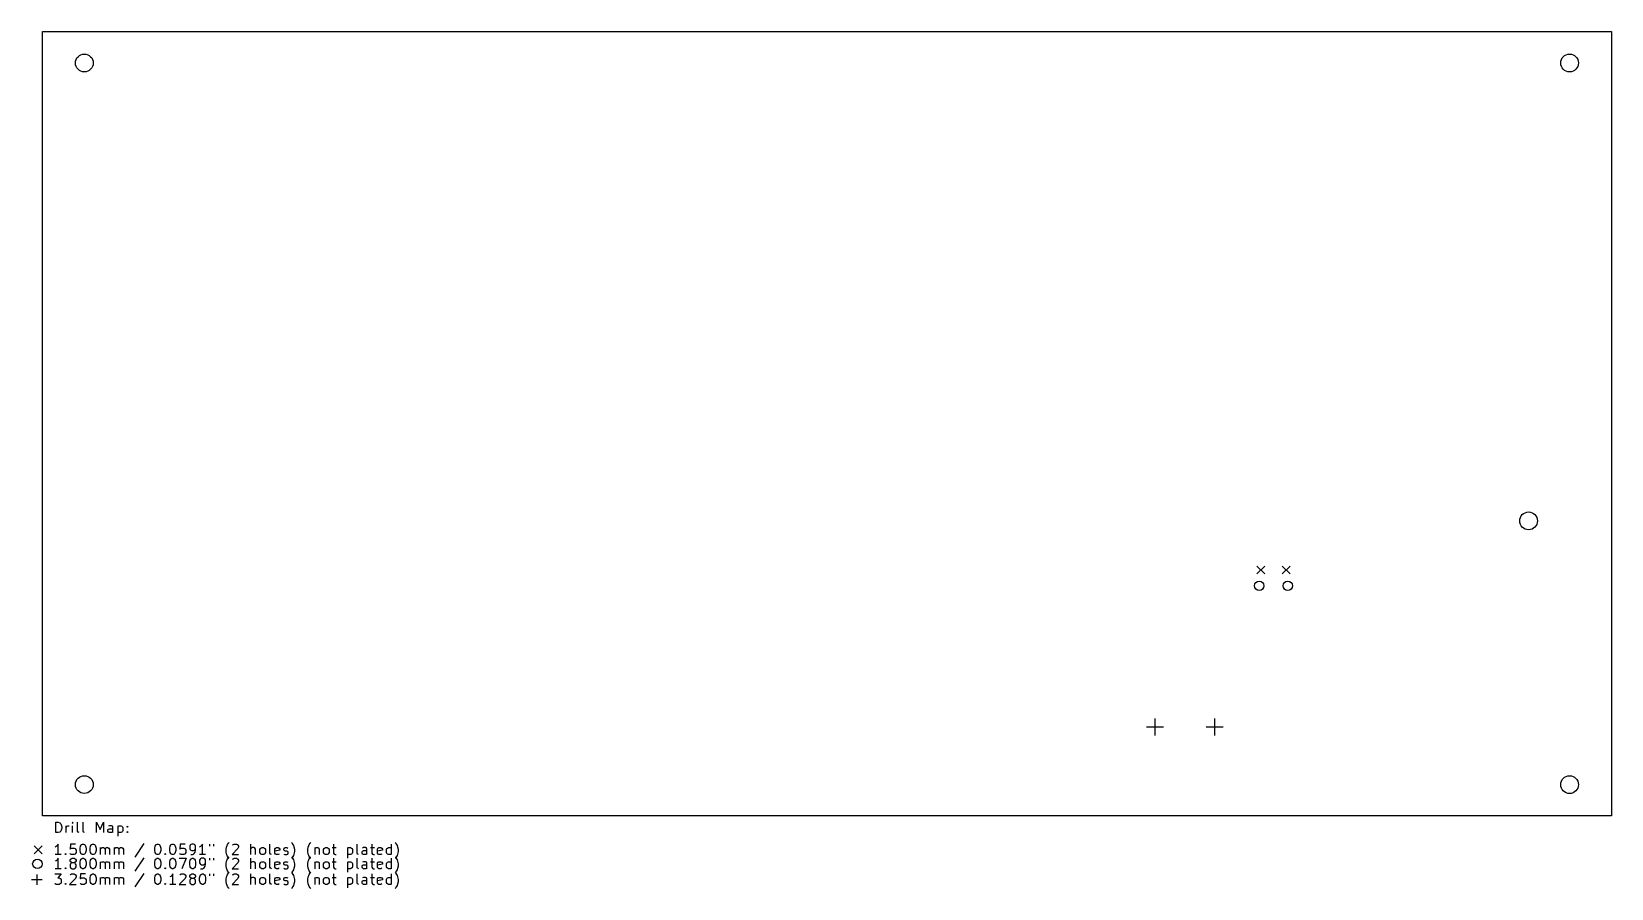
# Model space of a CAD drawing. Extents: x 62 to 364, y -211 to -47.
import ezdxf

# ---------------------------------------------------------------- set-up
doc = ezdxf.new("R2010")
doc.units = 0
doc.layers.add('BLACK', color=7, linetype='CONTINUOUS')

msp = doc.modelspace()

# ---------------------------------------------------------------- linework, layer by layer
at = {"layer": 'BLACK', "linetype": 'CONTINUOUS'}
for p, q in [((63.83, -47.43), (363.83, -47.43)), ((63.83, -197.43), (63.83, -47.43)), ((363.83, -47.43), (363.83, -197.43)), ((296.037, -149.633), (297.537, -151.133)), ((297.537, -149.633), (296.037, -151.133)), ((300.887, -149.633), (302.387, -151.133)), ((302.387, -149.633), (300.887, -151.133)), ((274.905, -180.391), (278.155, -180.391)), ((276.53, -178.766), (276.53, -182.016)), ((286.335, -180.391), (289.585, -180.391)), ((287.96, -178.766), (287.96, -182.016)), ((363.83, -197.43), (63.83, -197.43)), ((66.3578, -200.625), (66.3578, -198.625)), ((66.3578, -198.625), (66.834, -198.625)), ((66.834, -198.625), (67.1197, -198.72)), ((67.1197, -198.72), (67.3101, -198.911)), ((67.3101, -198.911), (67.4054, -199.101)), ((67.4054, -199.101), (67.5006, -199.482)), ((68.3578, -200.625), (68.3578, -199.292)), ((68.5482, -199.387), (68.7387, -199.292)), ((68.7387, -199.292), (68.9292, -199.292)), ((69.5959, -198.625), (69.5006, -198.72)), ((69.5006, -198.72), (69.5959, -198.815)), ((69.6911, -198.72), (69.5959, -198.625)), ((69.5959, -198.625), (69.5959, -198.815)), ((69.5959, -198.815), (69.6911, -198.72)), ((69.5959, -200.625), (69.5959, -199.292)), ((70.5482, -200.339), (70.5482, -198.625)), ((71.5959, -200.339), (71.5959, -198.625)), ((74.1673, -200.625), (74.1673, -198.625)), ((74.1673, -198.625), (74.834, -200.053)), ((74.834, -200.053), (75.5006, -198.625)), ((75.5006, -198.625), (75.5006, -200.625)), ((76.6435, -199.292), (76.453, -199.387)), ((77.0244, -199.292), (76.6435, -199.292)), ((77.2149, -199.387), (77.0244, -199.292)), ((78.2625, -199.292), (78.2625, -201.292)), ((78.2625, -199.387), (78.453, -199.292)), ((78.453, -199.292), (78.834, -199.292)), ((78.834, -199.292), (79.0244, -199.387)), ((66.834, -200.625), (66.3578, -200.625)), ((67.1197, -200.53), (66.834, -200.625)), ((67.3101, -200.339), (67.1197, -200.53)), ((67.4054, -200.149), (67.3101, -200.339)), ((67.5006, -199.768), (67.4054, -200.149)), ((67.5006, -199.482), (67.5006, -199.768)), ((68.3578, -199.672), (68.453, -199.482)), ((68.453, -199.482), (68.5482, -199.387)), ((70.6435, -200.53), (70.5482, -200.339)), ((70.834, -200.625), (70.6435, -200.53)), ((71.6911, -200.53), (71.5959, -200.339)), ((71.8816, -200.625), (71.6911, -200.53)), ((76.3578, -200.149), (76.453, -199.958)), ((76.3578, -200.339), (76.3578, -200.149)), ((76.453, -200.53), (76.3578, -200.339)), ((76.453, -199.958), (76.6435, -199.863)), ((76.6435, -200.625), (76.453, -200.53)), ((76.6435, -199.863), (77.1197, -199.863)), ((77.1197, -200.625), (76.6435, -200.625)), ((77.1197, -199.863), (77.3101, -199.768)), ((77.3101, -200.53), (77.1197, -200.625)), ((77.3101, -199.577), (77.2149, -199.387)), ((77.3101, -200.625), (77.3101, -199.577)), ((78.453, -200.625), (78.2625, -200.53)), ((78.834, -200.625), (78.453, -200.625)), ((79.0244, -200.53), (78.834, -200.625)), ((79.0244, -199.387), (79.1197, -199.482)), ((79.1197, -200.434), (79.0244, -200.53)), ((79.1197, -199.482), (79.2149, -199.672)), ((79.2149, -200.244), (79.1197, -200.434)), ((79.2149, -199.672), (79.2149, -200.244)), ((79.9768, -199.482), (80.0721, -199.387)), ((80.0721, -199.577), (79.9768, -199.482)), ((79.9768, -200.53), (80.0721, -200.434)), ((80.0721, -200.625), (79.9768, -200.53)), ((80.0721, -199.387), (80.1673, -199.482)), ((80.0721, -199.387), (80.0721, -199.577)), ((80.1673, -199.482), (80.0721, -199.577)), ((80.0721, -200.434), (80.1673, -200.53)), ((80.0721, -200.434), (80.0721, -200.625)), ((80.1673, -200.53), (80.0721, -200.625)), ((62.25, -203.16), (63.75, -204.66)), ((63.75, -203.16), (62.25, -204.66)), ((66.453, -203.301), (66.2625, -203.396)), ((67.4054, -204.825), (66.2625, -204.825)), ((66.6435, -203.111), (66.453, -203.301)), ((66.834, -202.825), (66.6435, -203.111)), ((66.834, -204.825), (66.834, -202.825)), ((68.1673, -204.73), (68.2625, -204.634)), ((68.2625, -204.825), (68.1673, -204.73)), ((68.2625, -204.634), (68.3578, -204.73)), ((68.2625, -204.634), (68.2625, -204.825)), ((68.3578, -204.73), (68.2625, -204.825)), ((69.2149, -202.825), (69.1197, -203.777)), ((69.1197, -203.777), (69.2149, -203.682)), ((69.2149, -204.73), (69.1197, -204.634)), ((70.1673, -202.825), (69.2149, -202.825)), ((69.2149, -203.682), (69.4054, -203.587)), ((69.4054, -204.825), (69.2149, -204.73)), ((69.4054, -203.587), (69.8816, -203.587)), ((69.8816, -204.825), (69.4054, -204.825)), ((69.8816, -203.587), (70.0721, -203.682)), ((70.0721, -204.73), (69.8816, -204.825)), ((70.0721, -203.682), (70.1673, -203.777)), ((70.1673, -204.634), (70.0721, -204.73)), ((70.1673, -203.777), (70.2625, -203.968)), ((70.2625, -204.444), (70.1673, -204.634)), ((70.2625, -203.968), (70.2625, -204.444)), ((71.0244, -203.587), (71.1197, -203.206)), ((71.0244, -204.063), (71.0244, -203.587)), ((71.1197, -204.444), (71.0244, -204.063)), ((71.1197, -203.206), (71.2149, -203.015)), ((71.2149, -204.634), (71.1197, -204.444)), ((71.2149, -203.015), (71.3101, -202.92)), ((71.3101, -204.73), (71.2149, -204.634)), ((71.3101, -202.92), (71.5006, -202.825)), ((71.5006, -204.825), (71.3101, -204.73)), ((71.5006, -202.825), (71.6911, -202.825)), ((71.6911, -204.825), (71.5006, -204.825)), ((71.6911, -202.825), (71.8816, -202.92)), ((71.8816, -204.73), (71.6911, -204.825)), ((71.8816, -202.92), (71.9768, -203.015)), ((71.9768, -204.634), (71.8816, -204.73)), ((71.9768, -203.015), (72.0721, -203.206)), ((72.0721, -204.444), (71.9768, -204.634)), ((72.0721, -203.206), (72.1673, -203.587)), ((72.1673, -204.063), (72.0721, -204.444)), ((72.1673, -203.587), (72.1673, -204.063)), ((72.9292, -203.587), (73.0244, -203.206)), ((72.9292, -204.063), (72.9292, -203.587)), ((73.0244, -204.444), (72.9292, -204.063)), ((73.0244, -203.206), (73.1197, -203.015)), ((73.1197, -204.634), (73.0244, -204.444)), ((73.1197, -203.015), (73.2149, -202.92)), ((73.2149, -204.73), (73.1197, -204.634)), ((73.2149, -202.92), (73.4054, -202.825)), ((73.4054, -204.825), (73.2149, -204.73)), ((73.4054, -202.825), (73.5959, -202.825)), ((73.5959, -204.825), (73.4054, -204.825)), ((73.5959, -202.825), (73.7863, -202.92)), ((73.7863, -204.73), (73.5959, -204.825)), ((73.7863, -202.92), (73.8816, -203.015)), ((73.8816, -204.634), (73.7863, -204.73)), ((73.8816, -203.015), (73.9768, -203.206)), ((73.9768, -204.444), (73.8816, -204.634)), ((73.9768, -203.206), (74.0721, -203.587)), ((74.0721, -204.063), (73.9768, -204.444)), ((74.0721, -203.587), (74.0721, -204.063)), ((74.9292, -204.825), (74.9292, -203.492)), ((74.9292, -203.682), (75.0244, -203.587)), ((75.0244, -203.587), (75.2149, -203.492)), ((75.2149, -203.492), (75.5006, -203.492)), ((75.5006, -203.492), (75.6911, -203.587)), ((75.6911, -203.587), (75.7863, -203.777)), ((75.7863, -203.777), (75.8816, -203.587)), ((75.7863, -203.777), (75.7863, -204.825)), ((75.8816, -203.587), (76.0721, -203.492)), ((76.0721, -203.492), (76.3578, -203.492)), ((76.3578, -203.492), (76.5482, -203.587)), ((76.5482, -203.587), (76.6435, -203.777)), ((76.6435, -203.777), (76.6435, -204.825)), ((77.5959, -204.825), (77.5959, -203.492)), ((77.5959, -203.682), (77.6911, -203.587)), ((77.6911, -203.587), (77.8816, -203.492)), ((77.8816, -203.492), (78.1673, -203.492)), ((78.1673, -203.492), (78.3578, -203.587)), ((78.3578, -203.587), (78.453, -203.777)), ((78.453, -203.777), (78.5482, -203.587)), ((78.453, -203.777), (78.453, -204.825)), ((78.5482, -203.587), (78.7387, -203.492)), ((78.7387, -203.492), (79.0244, -203.492)), ((79.0244, -203.492), (79.2149, -203.587)), ((79.2149, -203.587), (79.3101, -203.777)), ((79.3101, -203.777), (79.3101, -204.825)), ((83.2149, -202.73), (81.5006, -205.301)), ((85.3102, -203.587), (85.4054, -203.206)), ((85.3102, -204.063), (85.3102, -203.587)), ((85.4054, -204.444), (85.3102, -204.063)), ((85.4054, -203.206), (85.5006, -203.015)), ((85.5006, -204.634), (85.4054, -204.444)), ((85.5006, -203.015), (85.5959, -202.92)), ((85.5959, -204.73), (85.5006, -204.634)), ((85.5959, -202.92), (85.7863, -202.825)), ((85.7863, -204.825), (85.5959, -204.73)), ((85.7863, -202.825), (85.9768, -202.825)), ((85.9768, -204.825), (85.7863, -204.825)), ((85.9768, -202.825), (86.1673, -202.92)), ((86.1673, -204.73), (85.9768, -204.825)), ((86.1673, -202.92), (86.2625, -203.015)), ((86.2625, -204.634), (86.1673, -204.73)), ((86.2625, -203.015), (86.3578, -203.206)), ((86.3578, -204.444), (86.2625, -204.634)), ((86.3578, -203.206), (86.453, -203.587)), ((86.453, -204.063), (86.3578, -204.444)), ((86.453, -203.587), (86.453, -204.063)), ((87.2149, -204.73), (87.3102, -204.634)), ((87.3102, -204.825), (87.2149, -204.73)), ((87.3102, -204.634), (87.4054, -204.73)), ((87.3102, -204.634), (87.3102, -204.825)), ((87.4054, -204.73), (87.3102, -204.825)), ((88.1673, -203.587), (88.2625, -203.206)), ((88.1673, -204.063), (88.1673, -203.587)), ((88.2625, -204.444), (88.1673, -204.063)), ((88.2625, -203.206), (88.3578, -203.015)), ((88.3578, -204.634), (88.2625, -204.444)), ((88.3578, -203.015), (88.453, -202.92)), ((88.453, -204.73), (88.3578, -204.634)), ((88.453, -202.92), (88.6435, -202.825)), ((88.6435, -204.825), (88.453, -204.73)), ((88.6435, -202.825), (88.834, -202.825)), ((88.834, -204.825), (88.6435, -204.825)), ((88.834, -202.825), (89.0244, -202.92)), ((89.0244, -204.73), (88.834, -204.825)), ((89.0244, -202.92), (89.1197, -203.015)), ((89.1197, -204.634), (89.0244, -204.73)), ((89.1197, -203.015), (89.2149, -203.206)), ((89.2149, -204.444), (89.1197, -204.634)), ((89.2149, -203.206), (89.3102, -203.587)), ((89.3102, -204.063), (89.2149, -204.444)), ((89.3102, -203.587), (89.3102, -204.063)), ((90.1673, -202.825), (90.0721, -203.777)), ((90.0721, -203.777), (90.1673, -203.682)), ((90.1673, -204.73), (90.0721, -204.634)), ((91.1197, -202.825), (90.1673, -202.825)), ((90.1673, -203.682), (90.3578, -203.587)), ((90.3578, -204.825), (90.1673, -204.73)), ((90.3578, -203.587), (90.834, -203.587)), ((90.834, -204.825), (90.3578, -204.825)), ((90.834, -203.587), (91.0244, -203.682)), ((91.0244, -204.73), (90.834, -204.825)), ((91.0244, -203.682), (91.1197, -203.777)), ((91.1197, -204.634), (91.0244, -204.73)), ((91.1197, -203.777), (91.2149, -203.968)), ((91.2149, -204.444), (91.1197, -204.634)), ((91.2149, -203.968), (91.2149, -204.444)), ((92.0721, -203.015), (91.9768, -203.206)), ((91.9768, -203.206), (91.9768, -203.682)), ((91.9768, -203.682), (92.0721, -203.872)), ((92.1673, -202.92), (92.0721, -203.015)), ((92.0721, -203.872), (92.1673, -203.968)), ((92.3578, -202.825), (92.1673, -202.92)), ((92.1673, -203.968), (92.3578, -204.063)), ((92.1673, -204.825), (92.5482, -204.825)), ((92.7387, -202.825), (92.3578, -202.825)), ((92.3578, -204.063), (92.7387, -204.063)), ((92.5482, -204.825), (92.7387, -204.73)), ((92.9292, -202.92), (92.7387, -202.825)), ((92.7387, -204.063), (92.9292, -203.968)), ((92.7387, -204.73), (92.834, -204.634)), ((92.834, -204.634), (93.0244, -204.349)), ((93.0244, -203.015), (92.9292, -202.92)), ((92.9292, -203.968), (93.0244, -203.872)), ((93.1197, -203.206), (93.0244, -203.015)), ((93.0244, -203.872), (93.1197, -203.682)), ((93.0244, -204.349), (93.1197, -203.968)), ((93.1197, -203.968), (93.1197, -203.206)), ((94.0721, -203.301), (93.8816, -203.396)), ((95.0244, -204.825), (93.8816, -204.825)), ((94.2625, -203.111), (94.0721, -203.301)), ((94.453, -202.825), (94.2625, -203.111)), ((94.453, -204.825), (94.453, -202.825)), ((95.7863, -202.825), (95.7863, -203.206)), ((96.5482, -202.825), (96.5482, -203.206)), ((98.9292, -203.872), (99.0244, -203.396)), ((98.9292, -204.253), (98.9292, -203.872)), ((99.0244, -204.73), (98.9292, -204.253)), ((99.0244, -203.396), (99.1197, -203.111)), ((99.1197, -205.015), (99.0244, -204.73)), ((99.1197, -203.111), (99.2149, -202.92)), ((99.2149, -205.206), (99.1197, -205.015)), ((99.2149, -202.92), (99.4054, -202.634)), ((99.4054, -205.492), (99.2149, -205.206)), ((99.2149, -205.62), (99.4054, -205.334)), ((99.4054, -202.634), (99.5006, -202.539)), ((99.4054, -205.334), (99.5006, -205.239)), ((101.215, -203.682), (100.072, -204.825)), ((100.072, -204.825), (101.31, -204.825)), ((100.167, -203.015), (100.263, -202.92)), ((100.263, -202.92), (100.453, -202.825)), ((100.453, -202.825), (100.929, -202.825)), ((100.929, -202.825), (101.12, -202.92)), ((101.12, -202.92), (101.215, -203.015)), ((101.215, -203.015), (101.31, -203.206)), ((101.31, -203.396), (101.215, -203.682)), ((101.31, -203.206), (101.31, -203.396)), ((103.691, -204.825), (103.691, -202.825)), ((103.786, -203.587), (103.691, -203.682)), ((103.977, -203.492), (103.786, -203.587)), ((104.263, -203.492), (103.977, -203.492)), ((104.453, -203.587), (104.263, -203.492)), ((104.548, -203.777), (104.453, -203.587)), ((104.548, -204.825), (104.548, -203.777)), ((105.405, -203.872), (105.501, -203.682)), ((105.405, -204.444), (105.405, -203.872)), ((105.501, -204.634), (105.405, -204.444)), ((105.501, -203.682), (105.596, -203.587)), ((105.596, -204.73), (105.501, -204.634)), ((105.596, -203.587), (105.786, -203.492)), ((105.786, -204.825), (105.596, -204.73)), ((105.786, -203.492), (106.072, -203.492)), ((106.072, -204.825), (105.786, -204.825)), ((106.072, -203.492), (106.263, -203.587)), ((106.263, -204.73), (106.072, -204.825)), ((106.263, -203.587), (106.358, -203.682)), ((106.358, -204.634), (106.263, -204.73)), ((106.358, -203.682), (106.453, -203.872)), ((106.453, -204.444), (106.358, -204.634)), ((106.453, -203.872), (106.453, -204.444)), ((107.31, -204.539), (107.31, -202.825)), ((107.405, -204.73), (107.31, -204.539)), ((107.596, -204.825), (107.405, -204.73)), ((108.263, -203.777), (108.358, -203.587)), ((108.263, -204.539), (108.263, -203.777)), ((109.215, -203.968), (108.263, -204.158)), ((108.358, -204.73), (108.263, -204.539)), ((108.358, -203.587), (108.548, -203.492)), ((108.548, -204.825), (108.358, -204.73)), ((108.548, -203.492), (108.929, -203.492)), ((108.929, -204.825), (108.548, -204.825)), ((108.929, -203.492), (109.12, -203.587)), ((109.12, -204.73), (108.929, -204.825)), ((109.12, -203.587), (109.215, -203.777)), ((109.215, -203.777), (109.215, -203.968)), ((109.977, -203.777), (110.072, -203.587)), ((109.977, -203.872), (109.977, -203.777)), ((110.072, -204.063), (109.977, -203.872)), ((109.977, -204.73), (110.167, -204.825)), ((110.072, -203.587), (110.263, -203.492)), ((110.263, -204.158), (110.072, -204.063)), ((110.167, -204.825), (110.548, -204.825)), ((110.263, -203.492), (110.548, -203.492)), ((110.548, -204.158), (110.263, -204.158)), ((110.548, -203.492), (110.739, -203.587)), ((110.739, -204.253), (110.548, -204.158)), ((110.548, -204.825), (110.739, -204.73)), ((110.834, -204.444), (110.739, -204.253)), ((110.739, -204.73), (110.834, -204.539)), ((110.834, -204.539), (110.834, -204.444)), ((111.596, -202.634), (111.501, -202.539)), ((111.596, -205.334), (111.501, -205.239)), ((111.786, -202.92), (111.596, -202.634)), ((111.596, -205.492), (111.786, -205.206)), ((111.786, -205.62), (111.596, -205.334)), ((111.882, -203.111), (111.786, -202.92)), ((111.786, -205.206), (111.882, -205.015)), ((111.977, -203.396), (111.882, -203.111)), ((111.882, -205.015), (111.977, -204.73)), ((112.072, -203.872), (111.977, -203.396)), ((111.977, -204.73), (112.072, -204.253)), ((112.072, -204.253), (112.072, -203.872)), ((114.548, -203.872), (114.643, -203.396)), ((114.548, -204.253), (114.548, -203.872)), ((114.643, -204.73), (114.548, -204.253)), ((114.643, -203.396), (114.739, -203.111)), ((114.739, -205.015), (114.643, -204.73)), ((114.739, -203.111), (114.834, -202.92)), ((114.834, -205.206), (114.739, -205.015)), ((114.834, -202.92), (115.024, -202.634)), ((115.024, -205.492), (114.834, -205.206)), ((114.834, -205.62), (115.024, -205.334)), ((115.024, -202.634), (115.12, -202.539)), ((115.024, -205.334), (115.12, -205.239)), ((115.882, -203.492), (115.882, -204.825)), ((115.882, -203.682), (115.977, -203.587)), ((115.977, -203.587), (116.167, -203.492)), ((116.167, -203.492), (116.453, -203.492)), ((116.453, -203.492), (116.643, -203.587)), ((116.643, -203.587), (116.739, -203.777)), ((116.739, -203.777), (116.739, -204.825)), ((117.596, -203.872), (117.691, -203.682)), ((117.596, -204.444), (117.596, -203.872)), ((117.691, -204.634), (117.596, -204.444)), ((117.691, -203.682), (117.786, -203.587)), ((117.786, -204.73), (117.691, -204.634)), ((117.786, -203.587), (117.977, -203.492)), ((117.977, -204.825), (117.786, -204.73)), ((117.977, -203.492), (118.263, -203.492)), ((118.263, -204.825), (117.977, -204.825)), ((118.263, -203.492), (118.453, -203.587)), ((118.453, -204.73), (118.263, -204.825)), ((118.453, -203.587), (118.548, -203.682)), ((118.548, -204.634), (118.453, -204.73)), ((118.548, -203.682), (118.643, -203.872)), ((118.643, -204.444), (118.548, -204.634)), ((118.643, -203.872), (118.643, -204.444)), ((119.215, -203.492), (119.977, -203.492)), ((119.501, -202.825), (119.501, -204.539)), ((119.501, -204.539), (119.596, -204.73)), ((119.596, -204.73), (119.786, -204.825)), ((119.786, -204.825), (119.977, -204.825)), ((122.167, -203.492), (122.167, -205.492)), ((122.167, -203.587), (122.358, -203.492)), ((122.358, -204.825), (122.167, -204.73)), ((122.358, -203.492), (122.739, -203.492)), ((122.739, -204.825), (122.358, -204.825)), ((122.739, -203.492), (122.929, -203.587)), ((122.929, -204.73), (122.739, -204.825)), ((122.929, -203.587), (123.024, -203.682)), ((123.024, -204.634), (122.929, -204.73)), ((123.024, -203.682), (123.12, -203.872)), ((123.12, -204.444), (123.024, -204.634)), ((123.12, -203.872), (123.12, -204.444)), ((123.977, -204.539), (123.977, -202.825)), ((124.072, -204.73), (123.977, -204.539)), ((124.263, -204.825), (124.072, -204.73)), ((124.929, -204.349), (125.024, -204.158)), ((124.929, -204.539), (124.929, -204.349)), ((125.024, -204.73), (124.929, -204.539)), ((125.215, -203.492), (125.024, -203.587)), ((125.024, -204.158), (125.215, -204.063)), ((125.215, -204.825), (125.024, -204.73)), ((125.596, -203.492), (125.215, -203.492)), ((125.215, -204.063), (125.691, -204.063)), ((125.691, -204.825), (125.215, -204.825)), ((125.786, -203.587), (125.596, -203.492)), ((125.691, -204.063), (125.882, -203.968)), ((125.882, -204.73), (125.691, -204.825)), ((125.882, -203.777), (125.786, -203.587)), ((125.882, -204.825), (125.882, -203.777)), ((126.548, -203.492), (127.31, -203.492)), ((126.834, -202.825), (126.834, -204.539)), ((126.834, -204.539), (126.929, -204.73)), ((126.929, -204.73), (127.12, -204.825)), ((127.12, -204.825), (127.31, -204.825)), ((127.882, -203.777), (127.977, -203.587)), ((127.882, -204.539), (127.882, -203.777)), ((128.834, -203.968), (127.882, -204.158)), ((127.977, -204.73), (127.882, -204.539)), ((127.977, -203.587), (128.167, -203.492)), ((128.167, -204.825), (127.977, -204.73)), ((128.167, -203.492), (128.548, -203.492)), ((128.548, -204.825), (128.167, -204.825)), ((128.548, -203.492), (128.739, -203.587)), ((128.739, -204.73), (128.548, -204.825)), ((128.739, -203.587), (128.834, -203.777)), ((128.834, -203.777), (128.834, -203.968)), ((129.596, -203.872), (129.691, -203.682)), ((129.596, -204.444), (129.596, -203.872)), ((129.691, -204.634), (129.596, -204.444)), ((129.691, -203.682), (129.786, -203.587)), ((129.786, -204.73), (129.691, -204.634)), ((129.786, -203.587), (129.977, -203.492)), ((129.977, -204.825), (129.786, -204.73)), ((129.977, -203.492), (130.358, -203.492)), ((130.358, -204.825), (129.977, -204.825)), ((130.358, -203.492), (130.548, -203.587)), ((130.548, -204.73), (130.358, -204.825)), ((130.548, -204.825), (130.548, -202.825)), ((131.405, -202.634), (131.31, -202.539)), ((131.405, -205.334), (131.31, -205.239)), ((131.596, -202.92), (131.405, -202.634)), ((131.405, -205.492), (131.596, -205.206)), ((131.596, -205.62), (131.405, -205.334)), ((131.691, -203.111), (131.596, -202.92)), ((131.596, -205.206), (131.691, -205.015)), ((131.786, -203.396), (131.691, -203.111)), ((131.691, -205.015), (131.786, -204.73)), ((131.882, -203.872), (131.786, -203.396)), ((131.786, -204.73), (131.882, -204.253)), ((131.882, -204.253), (131.882, -203.872)), ((66.453, -206.001), (66.2625, -206.096)), ((67.4054, -207.525), (66.2625, -207.525)), ((66.6435, -205.811), (66.453, -206.001)), ((66.834, -205.525), (66.6435, -205.811)), ((66.834, -207.525), (66.834, -205.525)), ((68.1673, -207.43), (68.2625, -207.334)), ((68.2625, -207.525), (68.1673, -207.43)), ((68.2625, -207.334), (68.3578, -207.43)), ((68.2625, -207.334), (68.2625, -207.525)), ((68.3578, -207.43), (68.2625, -207.525)), ((69.1197, -205.906), (69.2149, -205.715)), ((69.1197, -206.001), (69.1197, -205.906)), ((69.2149, -206.192), (69.1197, -206.001)), ((69.2149, -206.572), (69.1197, -206.763)), ((69.1197, -206.763), (69.1197, -207.144)), ((69.1197, -207.144), (69.2149, -207.334)), ((69.2149, -205.715), (69.3101, -205.62)), ((69.3101, -206.287), (69.2149, -206.192)), ((69.3101, -206.477), (69.2149, -206.572)), ((69.2149, -207.334), (69.3101, -207.43)), ((69.3101, -205.62), (69.5006, -205.525)), ((69.5006, -206.382), (69.3101, -206.287)), ((69.5006, -206.382), (69.3101, -206.477)), ((69.3101, -207.43), (69.5006, -207.525)), ((69.5006, -205.525), (69.8816, -205.525)), ((69.8816, -206.382), (69.5006, -206.382)), ((69.5006, -207.525), (69.8816, -207.525)), ((69.8816, -205.525), (70.0721, -205.62)), ((70.0721, -206.287), (69.8816, -206.382)), ((70.0721, -206.477), (69.8816, -206.382)), ((69.8816, -207.525), (70.0721, -207.43)), ((70.0721, -205.62), (70.1673, -205.715)), ((70.1673, -206.192), (70.0721, -206.287)), ((70.1673, -206.572), (70.0721, -206.477)), ((70.0721, -207.43), (70.1673, -207.334)), ((70.1673, -205.715), (70.2625, -205.906)), ((70.2625, -206.001), (70.1673, -206.192)), ((70.2625, -206.763), (70.1673, -206.572)), ((70.1673, -207.334), (70.2625, -207.144)), ((70.2625, -205.906), (70.2625, -206.001)), ((70.2625, -207.144), (70.2625, -206.763)), ((71.0244, -206.287), (71.1197, -205.906)), ((71.0244, -206.763), (71.0244, -206.287)), ((71.1197, -207.144), (71.0244, -206.763)), ((71.1197, -205.906), (71.2149, -205.715)), ((71.2149, -207.334), (71.1197, -207.144)), ((71.2149, -205.715), (71.3101, -205.62)), ((71.3101, -207.43), (71.2149, -207.334)), ((71.3101, -205.62), (71.5006, -205.525)), ((71.5006, -207.525), (71.3101, -207.43)), ((71.5006, -205.525), (71.6911, -205.525)), ((71.6911, -207.525), (71.5006, -207.525)), ((71.6911, -205.525), (71.8816, -205.62)), ((71.8816, -207.43), (71.6911, -207.525)), ((71.8816, -205.62), (71.9768, -205.715)), ((71.9768, -207.334), (71.8816, -207.43)), ((71.9768, -205.715), (72.0721, -205.906)), ((72.0721, -207.144), (71.9768, -207.334)), ((72.0721, -205.906), (72.1673, -206.287)), ((72.1673, -206.763), (72.0721, -207.144)), ((72.1673, -206.287), (72.1673, -206.763)), ((72.9292, -206.287), (73.0244, -205.906)), ((72.9292, -206.763), (72.9292, -206.287)), ((73.0244, -207.144), (72.9292, -206.763)), ((73.0244, -205.906), (73.1197, -205.715)), ((73.1197, -207.334), (73.0244, -207.144)), ((73.1197, -205.715), (73.2149, -205.62)), ((73.2149, -207.43), (73.1197, -207.334)), ((73.2149, -205.62), (73.4054, -205.525)), ((73.4054, -207.525), (73.2149, -207.43)), ((73.4054, -205.525), (73.5959, -205.525)), ((73.5959, -207.525), (73.4054, -207.525)), ((73.5959, -205.525), (73.7863, -205.62)), ((73.7863, -207.43), (73.5959, -207.525)), ((73.7863, -205.62), (73.8816, -205.715)), ((73.8816, -207.334), (73.7863, -207.43)), ((73.8816, -205.715), (73.9768, -205.906)), ((73.9768, -207.144), (73.8816, -207.334)), ((73.9768, -205.906), (74.0721, -206.287)), ((74.0721, -206.763), (73.9768, -207.144)), ((74.0721, -206.287), (74.0721, -206.763)), ((74.9292, -207.525), (74.9292, -206.192)), ((74.9292, -206.382), (75.0244, -206.287)), ((75.0244, -206.287), (75.2149, -206.192)), ((75.2149, -206.192), (75.5006, -206.192)), ((75.5006, -206.192), (75.6911, -206.287)), ((75.6911, -206.287), (75.7863, -206.477)), ((75.7863, -206.477), (75.8816, -206.287)), ((75.7863, -206.477), (75.7863, -207.525)), ((75.8816, -206.287), (76.0721, -206.192)), ((76.0721, -206.192), (76.3578, -206.192)), ((76.3578, -206.192), (76.5482, -206.287)), ((76.5482, -206.287), (76.6435, -206.477)), ((76.6435, -206.477), (76.6435, -207.525)), ((77.5959, -207.525), (77.5959, -206.192)), ((77.5959, -206.382), (77.6911, -206.287)), ((77.6911, -206.287), (77.8816, -206.192)), ((77.8816, -206.192), (78.1673, -206.192)), ((78.1673, -206.192), (78.3578, -206.287)), ((78.3578, -206.287), (78.453, -206.477)), ((78.453, -206.477), (78.5482, -206.287)), ((78.453, -206.477), (78.453, -207.525)), ((78.5482, -206.287), (78.7387, -206.192)), ((78.7387, -206.192), (79.0244, -206.192)), ((79.0244, -206.192), (79.2149, -206.287)), ((79.2149, -206.287), (79.3101, -206.477)), ((79.3101, -206.477), (79.3101, -207.525)), ((83.2149, -205.43), (81.5006, -208.001)), ((83.2149, -208.43), (81.5006, -211.001)), ((85.3102, -206.287), (85.4054, -205.906)), ((85.3102, -206.763), (85.3102, -206.287)), ((85.4054, -207.144), (85.3102, -206.763)), ((85.4054, -205.906), (85.5006, -205.715)), ((85.5006, -207.334), (85.4054, -207.144)), ((85.5006, -205.715), (85.5959, -205.62)), ((85.5959, -207.43), (85.5006, -207.334)), ((85.5959, -205.62), (85.7863, -205.525)), ((85.7863, -207.525), (85.5959, -207.43)), ((85.7863, -205.525), (85.9768, -205.525)), ((85.9768, -207.525), (85.7863, -207.525)), ((85.9768, -205.525), (86.1673, -205.62)), ((86.1673, -207.43), (85.9768, -207.525)), ((86.1673, -205.62), (86.2625, -205.715)), ((86.2625, -207.334), (86.1673, -207.43)), ((86.2625, -205.715), (86.3578, -205.906)), ((86.3578, -207.144), (86.2625, -207.334)), ((86.3578, -205.906), (86.453, -206.287)), ((86.453, -206.763), (86.3578, -207.144)), ((86.453, -206.287), (86.453, -206.763)), ((87.2149, -207.43), (87.3102, -207.334)), ((87.3102, -207.525), (87.2149, -207.43)), ((87.3102, -207.334), (87.4054, -207.43)), ((87.3102, -207.334), (87.3102, -207.525)), ((87.4054, -207.43), (87.3102, -207.525)), ((88.1673, -206.287), (88.2625, -205.906)), ((88.1673, -206.763), (88.1673, -206.287)), ((88.2625, -207.144), (88.1673, -206.763)), ((88.2625, -205.906), (88.3578, -205.715)), ((88.3578, -207.334), (88.2625, -207.144)), ((88.3578, -205.715), (88.453, -205.62)), ((88.453, -207.43), (88.3578, -207.334)), ((88.453, -205.62), (88.6435, -205.525)), ((88.6435, -207.525), (88.453, -207.43)), ((88.6435, -205.525), (88.834, -205.525)), ((88.834, -207.525), (88.6435, -207.525)), ((88.834, -205.525), (89.0244, -205.62)), ((89.0244, -207.43), (88.834, -207.525)), ((89.0244, -205.62), (89.1197, -205.715)), ((89.1197, -207.334), (89.0244, -207.43)), ((89.1197, -205.715), (89.2149, -205.906)), ((89.2149, -207.144), (89.1197, -207.334)), ((89.2149, -205.906), (89.3102, -206.287)), ((89.3102, -206.763), (89.2149, -207.144)), ((89.3102, -206.287), (89.3102, -206.763)), ((89.9768, -205.525), (91.3102, -205.525)), ((91.3102, -205.525), (90.453, -207.525)), ((91.9768, -206.287), (92.0721, -205.906)), ((91.9768, -206.763), (91.9768, -206.287)), ((92.0721, -207.144), (91.9768, -206.763)), ((92.0721, -205.906), (92.1673, -205.715)), ((92.1673, -207.334), (92.0721, -207.144)), ((92.1673, -205.715), (92.2625, -205.62)), ((92.2625, -207.43), (92.1673, -207.334)), ((92.2625, -205.62), (92.453, -205.525)), ((92.453, -207.525), (92.2625, -207.43)), ((92.453, -205.525), (92.6435, -205.525)), ((92.6435, -207.525), (92.453, -207.525)), ((92.6435, -205.525), (92.834, -205.62)), ((92.834, -207.43), (92.6435, -207.525)), ((92.834, -205.62), (92.9292, -205.715)), ((92.9292, -207.334), (92.834, -207.43)), ((92.9292, -205.715), (93.0244, -205.906)), ((93.0244, -207.144), (92.9292, -207.334)), ((93.0244, -205.906), (93.1197, -206.287)), ((93.1197, -206.763), (93.0244, -207.144)), ((93.1197, -206.287), (93.1197, -206.763)), ((93.9768, -205.715), (93.8816, -205.906)), ((93.8816, -205.906), (93.8816, -206.382)), ((93.8816, -206.382), (93.9768, -206.572)), ((94.0721, -205.62), (93.9768, -205.715)), ((93.9768, -206.572), (94.0721, -206.668)), ((94.2625, -205.525), (94.0721, -205.62)), ((94.0721, -206.668), (94.2625, -206.763)), ((94.0721, -207.525), (94.453, -207.525)), ((94.6435, -205.525), (94.2625, -205.525)), ((94.2625, -206.763), (94.6435, -206.763)), ((94.453, -207.525), (94.6435, -207.43)), ((94.834, -205.62), (94.6435, -205.525)), ((94.6435, -206.763), (94.834, -206.668)), ((94.6435, -207.43), (94.7387, -207.334)), ((94.7387, -207.334), (94.9292, -207.049)), ((94.9292, -205.715), (94.834, -205.62)), ((94.834, -206.668), (94.9292, -206.572)), ((95.0244, -205.906), (94.9292, -205.715)), ((94.9292, -206.572), (95.0244, -206.382)), ((94.9292, -207.049), (95.0244, -206.668)), ((95.0244, -206.668), (95.0244, -205.906)), ((95.7863, -205.525), (95.7863, -205.906)), ((96.5482, -205.525), (96.5482, -205.906)), ((98.9292, -206.572), (99.0244, -206.096)), ((98.9292, -206.953), (98.9292, -206.572)), ((99.0244, -207.43), (98.9292, -206.953)), ((99.0244, -206.096), (99.1197, -205.811)), ((99.1197, -207.715), (99.0244, -207.43)), ((99.1197, -205.811), (99.2149, -205.62)), ((99.2149, -207.906), (99.1197, -207.715)), ((99.4054, -208.192), (99.2149, -207.906)), ((99.2149, -208.62), (99.4054, -208.334)), ((99.5006, -205.587), (99.4054, -205.492)), ((99.5006, -208.287), (99.4054, -208.192)), ((99.4054, -208.334), (99.5006, -208.239)), ((101.215, -206.382), (100.072, -207.525)), ((100.072, -207.525), (101.31, -207.525)), ((100.167, -205.715), (100.263, -205.62)), ((100.263, -205.62), (100.453, -205.525)), ((100.453, -205.525), (100.929, -205.525)), ((100.929, -205.525), (101.12, -205.62)), ((101.12, -205.62), (101.215, -205.715)), ((101.215, -205.715), (101.31, -205.906)), ((101.31, -206.096), (101.215, -206.382)), ((101.31, -205.906), (101.31, -206.096)), ((103.691, -207.525), (103.691, -205.525)), ((103.786, -206.287), (103.691, -206.382)), ((103.977, -206.192), (103.786, -206.287)), ((104.263, -206.192), (103.977, -206.192)), ((104.453, -206.287), (104.263, -206.192)), ((104.548, -206.477), (104.453, -206.287)), ((104.548, -207.525), (104.548, -206.477)), ((105.405, -206.572), (105.501, -206.382)), ((105.405, -207.144), (105.405, -206.572)), ((105.501, -207.334), (105.405, -207.144)), ((105.501, -206.382), (105.596, -206.287)), ((105.596, -207.43), (105.501, -207.334)), ((105.596, -206.287), (105.786, -206.192)), ((105.786, -207.525), (105.596, -207.43)), ((105.786, -206.192), (106.072, -206.192)), ((106.072, -207.525), (105.786, -207.525)), ((106.072, -206.192), (106.263, -206.287)), ((106.263, -207.43), (106.072, -207.525)), ((106.263, -206.287), (106.358, -206.382)), ((106.358, -207.334), (106.263, -207.43)), ((106.358, -206.382), (106.453, -206.572)), ((106.453, -207.144), (106.358, -207.334)), ((106.453, -206.572), (106.453, -207.144)), ((107.31, -207.239), (107.31, -205.525)), ((107.405, -207.43), (107.31, -207.239)), ((107.596, -207.525), (107.405, -207.43)), ((108.263, -206.477), (108.358, -206.287)), ((108.263, -207.239), (108.263, -206.477)), ((109.215, -206.668), (108.263, -206.858)), ((108.358, -207.43), (108.263, -207.239)), ((108.358, -206.287), (108.548, -206.192)), ((108.548, -207.525), (108.358, -207.43)), ((108.548, -206.192), (108.929, -206.192)), ((108.929, -207.525), (108.548, -207.525)), ((108.929, -206.192), (109.12, -206.287)), ((109.12, -207.43), (108.929, -207.525)), ((109.12, -206.287), (109.215, -206.477)), ((109.215, -206.477), (109.215, -206.668)), ((109.977, -206.477), (110.072, -206.287)), ((109.977, -206.572), (109.977, -206.477)), ((110.072, -206.763), (109.977, -206.572)), ((109.977, -207.43), (110.167, -207.525)), ((110.072, -206.287), (110.263, -206.192)), ((110.263, -206.858), (110.072, -206.763)), ((110.167, -207.525), (110.548, -207.525)), ((110.263, -206.192), (110.548, -206.192)), ((110.548, -206.858), (110.263, -206.858)), ((110.548, -206.192), (110.739, -206.287)), ((110.739, -206.953), (110.548, -206.858)), ((110.548, -207.525), (110.739, -207.43)), ((110.834, -207.144), (110.739, -206.953)), ((110.739, -207.43), (110.834, -207.239)), ((110.834, -207.239), (110.834, -207.144)), ((111.501, -205.587), (111.596, -205.492)), ((111.501, -208.287), (111.596, -208.192)), ((111.596, -208.334), (111.501, -208.239)), ((111.596, -208.192), (111.786, -207.906)), ((111.786, -208.62), (111.596, -208.334)), ((111.882, -205.811), (111.786, -205.62)), ((111.786, -207.906), (111.882, -207.715)), ((111.977, -206.096), (111.882, -205.811)), ((111.882, -207.715), (111.977, -207.43)), ((112.072, -206.572), (111.977, -206.096)), ((111.977, -207.43), (112.072, -206.953)), ((112.072, -206.953), (112.072, -206.572)), ((114.548, -206.572), (114.643, -206.096)), ((114.548, -206.953), (114.548, -206.572)), ((114.643, -207.43), (114.548, -206.953)), ((114.643, -206.096), (114.739, -205.811)), ((114.739, -207.715), (114.643, -207.43)), ((114.739, -205.811), (114.834, -205.62)), ((114.834, -207.906), (114.739, -207.715)), ((115.024, -208.192), (114.834, -207.906)), ((114.834, -208.62), (115.024, -208.334)), ((115.12, -205.587), (115.024, -205.492)), ((115.12, -208.287), (115.024, -208.192)), ((115.024, -208.334), (115.12, -208.239)), ((115.882, -206.192), (115.882, -207.525)), ((115.882, -206.382), (115.977, -206.287)), ((115.977, -206.287), (116.167, -206.192)), ((116.167, -206.192), (116.453, -206.192)), ((116.453, -206.192), (116.643, -206.287)), ((116.643, -206.287), (116.739, -206.477)), ((116.739, -206.477), (116.739, -207.525)), ((117.596, -206.572), (117.691, -206.382)), ((117.596, -207.144), (117.596, -206.572)), ((117.691, -207.334), (117.596, -207.144)), ((117.691, -206.382), (117.786, -206.287)), ((117.786, -207.43), (117.691, -207.334)), ((117.786, -206.287), (117.977, -206.192)), ((117.977, -207.525), (117.786, -207.43)), ((117.977, -206.192), (118.263, -206.192)), ((118.263, -207.525), (117.977, -207.525)), ((118.263, -206.192), (118.453, -206.287)), ((118.453, -207.43), (118.263, -207.525)), ((118.453, -206.287), (118.548, -206.382)), ((118.548, -207.334), (118.453, -207.43)), ((118.548, -206.382), (118.643, -206.572)), ((118.643, -207.144), (118.548, -207.334)), ((118.643, -206.572), (118.643, -207.144)), ((119.215, -206.192), (119.977, -206.192)), ((119.501, -205.525), (119.501, -207.239)), ((119.501, -207.239), (119.596, -207.43)), ((119.596, -207.43), (119.786, -207.525)), ((119.786, -207.525), (119.977, -207.525)), ((122.167, -206.192), (122.167, -208.192)), ((122.167, -206.287), (122.358, -206.192)), ((122.358, -207.525), (122.167, -207.43)), ((122.358, -206.192), (122.739, -206.192)), ((122.739, -207.525), (122.358, -207.525)), ((122.739, -206.192), (122.929, -206.287)), ((122.929, -207.43), (122.739, -207.525)), ((122.929, -206.287), (123.024, -206.382)), ((123.024, -207.334), (122.929, -207.43)), ((123.024, -206.382), (123.12, -206.572)), ((123.12, -207.144), (123.024, -207.334)), ((123.12, -206.572), (123.12, -207.144)), ((123.977, -207.239), (123.977, -205.525)), ((124.072, -207.43), (123.977, -207.239)), ((124.263, -207.525), (124.072, -207.43)), ((124.929, -207.049), (125.024, -206.858)), ((124.929, -207.239), (124.929, -207.049)), ((125.024, -207.43), (124.929, -207.239)), ((125.215, -206.192), (125.024, -206.287)), ((125.024, -206.858), (125.215, -206.763)), ((125.215, -207.525), (125.024, -207.43)), ((125.596, -206.192), (125.215, -206.192)), ((125.215, -206.763), (125.691, -206.763)), ((125.691, -207.525), (125.215, -207.525)), ((125.786, -206.287), (125.596, -206.192)), ((125.691, -206.763), (125.882, -206.668)), ((125.882, -207.43), (125.691, -207.525)), ((125.882, -206.477), (125.786, -206.287)), ((125.882, -207.525), (125.882, -206.477)), ((126.548, -206.192), (127.31, -206.192)), ((126.834, -205.525), (126.834, -207.239)), ((126.834, -207.239), (126.929, -207.43)), ((126.929, -207.43), (127.12, -207.525)), ((127.12, -207.525), (127.31, -207.525)), ((127.882, -206.477), (127.977, -206.287)), ((127.882, -207.239), (127.882, -206.477)), ((128.834, -206.668), (127.882, -206.858)), ((127.977, -207.43), (127.882, -207.239)), ((127.977, -206.287), (128.167, -206.192)), ((128.167, -207.525), (127.977, -207.43)), ((128.167, -206.192), (128.548, -206.192)), ((128.548, -207.525), (128.167, -207.525)), ((128.548, -206.192), (128.739, -206.287)), ((128.739, -207.43), (128.548, -207.525)), ((128.739, -206.287), (128.834, -206.477)), ((128.834, -206.477), (128.834, -206.668)), ((129.596, -206.572), (129.691, -206.382)), ((129.596, -207.144), (129.596, -206.572)), ((129.691, -207.334), (129.596, -207.144)), ((129.691, -206.382), (129.786, -206.287)), ((129.786, -207.43), (129.691, -207.334)), ((129.786, -206.287), (129.977, -206.192)), ((129.977, -207.525), (129.786, -207.43)), ((129.977, -206.192), (130.358, -206.192)), ((130.358, -207.525), (129.977, -207.525)), ((130.358, -206.192), (130.548, -206.287)), ((130.548, -207.43), (130.358, -207.525)), ((130.548, -207.525), (130.548, -205.525)), ((131.31, -205.587), (131.405, -205.492)), ((131.31, -208.287), (131.405, -208.192)), ((131.405, -208.334), (131.31, -208.239)), ((131.405, -208.192), (131.596, -207.906)), ((131.596, -208.62), (131.405, -208.334)), ((131.691, -205.811), (131.596, -205.62)), ((131.596, -207.906), (131.691, -207.715)), ((131.786, -206.096), (131.691, -205.811)), ((131.691, -207.715), (131.786, -207.43)), ((131.882, -206.572), (131.786, -206.096)), ((131.786, -207.43), (131.882, -206.953)), ((131.882, -206.953), (131.882, -206.572)), ((61.75, -209.61), (63.75, -209.61)), ((62.75, -208.61), (62.75, -210.61)), ((66.1673, -208.525), (67.4054, -208.525)), ((66.2625, -210.43), (66.1673, -210.334)), ((66.453, -210.525), (66.2625, -210.43)), ((67.0244, -210.525), (66.453, -210.525)), ((67.4054, -208.525), (66.7387, -209.287)), ((66.7387, -209.287), (67.0244, -209.287)), ((67.0244, -209.287), (67.2149, -209.382)), ((67.2149, -210.43), (67.0244, -210.525)), ((67.2149, -209.382), (67.3101, -209.477)), ((67.3101, -210.334), (67.2149, -210.43)), ((67.3101, -209.477), (67.4054, -209.668)), ((67.4054, -210.144), (67.3101, -210.334)), ((67.4054, -209.668), (67.4054, -210.144)), ((68.1673, -210.43), (68.2625, -210.334)), ((68.2625, -210.525), (68.1673, -210.43)), ((68.2625, -210.334), (68.3578, -210.43)), ((68.2625, -210.334), (68.2625, -210.525)), ((68.3578, -210.43), (68.2625, -210.525)), ((70.1673, -209.382), (69.0244, -210.525)), ((69.0244, -210.525), (70.2625, -210.525)), ((69.1197, -208.715), (69.2149, -208.62)), ((69.2149, -208.62), (69.4054, -208.525)), ((69.4054, -208.525), (69.8816, -208.525)), ((69.8816, -208.525), (70.0721, -208.62)), ((70.0721, -208.62), (70.1673, -208.715)), ((70.1673, -208.715), (70.2625, -208.906)), ((70.2625, -209.096), (70.1673, -209.382)), ((70.2625, -208.906), (70.2625, -209.096)), ((71.1197, -208.525), (71.0244, -209.477)), ((71.0244, -209.477), (71.1197, -209.382)), ((71.1197, -210.43), (71.0244, -210.334)), ((72.0721, -208.525), (71.1197, -208.525)), ((71.1197, -209.382), (71.3101, -209.287)), ((71.3101, -210.525), (71.1197, -210.43)), ((71.3101, -209.287), (71.7863, -209.287)), ((71.7863, -210.525), (71.3101, -210.525)), ((71.7863, -209.287), (71.9768, -209.382)), ((71.9768, -210.43), (71.7863, -210.525)), ((71.9768, -209.382), (72.0721, -209.477)), ((72.0721, -210.334), (71.9768, -210.43)), ((72.0721, -209.477), (72.1673, -209.668)), ((72.1673, -210.144), (72.0721, -210.334)), ((72.1673, -209.668), (72.1673, -210.144)), ((72.9292, -209.287), (73.0244, -208.906)), ((72.9292, -209.763), (72.9292, -209.287)), ((73.0244, -210.144), (72.9292, -209.763)), ((73.0244, -208.906), (73.1197, -208.715)), ((73.1197, -210.334), (73.0244, -210.144)), ((73.1197, -208.715), (73.2149, -208.62)), ((73.2149, -210.43), (73.1197, -210.334)), ((73.2149, -208.62), (73.4054, -208.525)), ((73.4054, -210.525), (73.2149, -210.43)), ((73.4054, -208.525), (73.5959, -208.525)), ((73.5959, -210.525), (73.4054, -210.525)), ((73.5959, -208.525), (73.7863, -208.62)), ((73.7863, -210.43), (73.5959, -210.525)), ((73.7863, -208.62), (73.8816, -208.715)), ((73.8816, -210.334), (73.7863, -210.43)), ((73.8816, -208.715), (73.9768, -208.906)), ((73.9768, -210.144), (73.8816, -210.334)), ((73.9768, -208.906), (74.0721, -209.287)), ((74.0721, -209.763), (73.9768, -210.144)), ((74.0721, -209.287), (74.0721, -209.763)), ((74.9292, -210.525), (74.9292, -209.192)), ((74.9292, -209.382), (75.0244, -209.287)), ((75.0244, -209.287), (75.2149, -209.192)), ((75.2149, -209.192), (75.5006, -209.192)), ((75.5006, -209.192), (75.6911, -209.287)), ((75.6911, -209.287), (75.7863, -209.477)), ((75.7863, -209.477), (75.8816, -209.287)), ((75.7863, -209.477), (75.7863, -210.525)), ((75.8816, -209.287), (76.0721, -209.192)), ((76.0721, -209.192), (76.3578, -209.192)), ((76.3578, -209.192), (76.5482, -209.287)), ((76.5482, -209.287), (76.6435, -209.477)), ((76.6435, -209.477), (76.6435, -210.525)), ((77.5959, -210.525), (77.5959, -209.192)), ((77.5959, -209.382), (77.6911, -209.287)), ((77.6911, -209.287), (77.8816, -209.192)), ((77.8816, -209.192), (78.1673, -209.192)), ((78.1673, -209.192), (78.3578, -209.287)), ((78.3578, -209.287), (78.453, -209.477)), ((78.453, -209.477), (78.5482, -209.287)), ((78.453, -209.477), (78.453, -210.525)), ((78.5482, -209.287), (78.7387, -209.192)), ((78.7387, -209.192), (79.0244, -209.192)), ((79.0244, -209.192), (79.2149, -209.287)), ((79.2149, -209.287), (79.3101, -209.477)), ((79.3101, -209.477), (79.3101, -210.525)), ((85.3102, -209.287), (85.4054, -208.906)), ((85.3102, -209.763), (85.3102, -209.287)), ((85.4054, -210.144), (85.3102, -209.763)), ((85.4054, -208.906), (85.5006, -208.715)), ((85.5006, -210.334), (85.4054, -210.144)), ((85.5006, -208.715), (85.5959, -208.62)), ((85.5959, -210.43), (85.5006, -210.334)), ((85.5959, -208.62), (85.7863, -208.525)), ((85.7863, -210.525), (85.5959, -210.43)), ((85.7863, -208.525), (85.9768, -208.525)), ((85.9768, -210.525), (85.7863, -210.525)), ((85.9768, -208.525), (86.1673, -208.62)), ((86.1673, -210.43), (85.9768, -210.525)), ((86.1673, -208.62), (86.2625, -208.715)), ((86.2625, -210.334), (86.1673, -210.43)), ((86.2625, -208.715), (86.3578, -208.906)), ((86.3578, -210.144), (86.2625, -210.334)), ((86.3578, -208.906), (86.453, -209.287)), ((86.453, -209.763), (86.3578, -210.144)), ((86.453, -209.287), (86.453, -209.763)), ((87.2149, -210.43), (87.3102, -210.334)), ((87.3102, -210.525), (87.2149, -210.43)), ((87.3102, -210.334), (87.4054, -210.43)), ((87.3102, -210.334), (87.3102, -210.525)), ((87.4054, -210.43), (87.3102, -210.525)), ((88.3578, -209.001), (88.1673, -209.096)), ((89.3102, -210.525), (88.1673, -210.525)), ((88.5482, -208.811), (88.3578, -209.001)), ((88.7387, -208.525), (88.5482, -208.811)), ((88.7387, -210.525), (88.7387, -208.525)), ((91.1197, -209.382), (89.9768, -210.525)), ((89.9768, -210.525), (91.2149, -210.525)), ((90.0721, -208.715), (90.1673, -208.62)), ((90.1673, -208.62), (90.3578, -208.525)), ((90.3578, -208.525), (90.834, -208.525)), ((90.834, -208.525), (91.0244, -208.62)), ((91.0244, -208.62), (91.1197, -208.715)), ((91.1197, -208.715), (91.2149, -208.906)), ((91.2149, -209.096), (91.1197, -209.382)), ((91.2149, -208.906), (91.2149, -209.096)), ((91.9768, -208.906), (92.0721, -208.715)), ((91.9768, -209.001), (91.9768, -208.906)), ((92.0721, -209.192), (91.9768, -209.001)), ((92.0721, -209.572), (91.9768, -209.763)), ((91.9768, -209.763), (91.9768, -210.144)), ((91.9768, -210.144), (92.0721, -210.334)), ((92.0721, -208.715), (92.1673, -208.62)), ((92.1673, -209.287), (92.0721, -209.192)), ((92.1673, -209.477), (92.0721, -209.572)), ((92.0721, -210.334), (92.1673, -210.43)), ((92.1673, -208.62), (92.3578, -208.525)), ((92.3578, -209.382), (92.1673, -209.287)), ((92.3578, -209.382), (92.1673, -209.477)), ((92.1673, -210.43), (92.3578, -210.525)), ((92.3578, -208.525), (92.7387, -208.525)), ((92.7387, -209.382), (92.3578, -209.382)), ((92.3578, -210.525), (92.7387, -210.525)), ((92.7387, -208.525), (92.9292, -208.62)), ((92.9292, -209.287), (92.7387, -209.382)), ((92.9292, -209.477), (92.7387, -209.382)), ((92.7387, -210.525), (92.9292, -210.43)), ((92.9292, -208.62), (93.0244, -208.715)), ((93.0244, -209.192), (92.9292, -209.287)), ((93.0244, -209.572), (92.9292, -209.477)), ((92.9292, -210.43), (93.0244, -210.334)), ((93.0244, -208.715), (93.1197, -208.906)), ((93.1197, -209.001), (93.0244, -209.192)), ((93.1197, -209.763), (93.0244, -209.572)), ((93.0244, -210.334), (93.1197, -210.144)), ((93.1197, -208.906), (93.1197, -209.001)), ((93.1197, -210.144), (93.1197, -209.763)), ((93.8816, -209.287), (93.9768, -208.906)), ((93.8816, -209.763), (93.8816, -209.287)), ((93.9768, -210.144), (93.8816, -209.763)), ((93.9768, -208.906), (94.0721, -208.715)), ((94.0721, -210.334), (93.9768, -210.144)), ((94.0721, -208.715), (94.1673, -208.62)), ((94.1673, -210.43), (94.0721, -210.334)), ((94.1673, -208.62), (94.3578, -208.525)), ((94.3578, -210.525), (94.1673, -210.43)), ((94.3578, -208.525), (94.5482, -208.525)), ((94.5482, -210.525), (94.3578, -210.525)), ((94.5482, -208.525), (94.7387, -208.62)), ((94.7387, -210.43), (94.5482, -210.525)), ((94.7387, -208.62), (94.834, -208.715)), ((94.834, -210.334), (94.7387, -210.43)), ((94.834, -208.715), (94.9292, -208.906)), ((94.9292, -210.144), (94.834, -210.334)), ((94.9292, -208.906), (95.0244, -209.287)), ((95.0244, -209.763), (94.9292, -210.144)), ((95.0244, -209.287), (95.0244, -209.763)), ((95.7863, -208.525), (95.7863, -208.906)), ((96.5482, -208.525), (96.5482, -208.906)), ((98.9292, -209.572), (99.0244, -209.096)), ((98.9292, -209.953), (98.9292, -209.572)), ((99.0244, -210.43), (98.9292, -209.953)), ((99.0244, -209.096), (99.1197, -208.811)), ((99.1197, -210.715), (99.0244, -210.43)), ((99.1197, -208.811), (99.2149, -208.62)), ((99.2149, -210.906), (99.1197, -210.715)), ((99.4054, -211.192), (99.2149, -210.906)), ((99.5006, -211.287), (99.4054, -211.192)), ((101.215, -209.382), (100.072, -210.525)), ((100.072, -210.525), (101.31, -210.525)), ((100.167, -208.715), (100.263, -208.62)), ((100.263, -208.62), (100.453, -208.525)), ((100.453, -208.525), (100.929, -208.525)), ((100.929, -208.525), (101.12, -208.62)), ((101.12, -208.62), (101.215, -208.715)), ((101.215, -208.715), (101.31, -208.906)), ((101.31, -209.096), (101.215, -209.382)), ((101.31, -208.906), (101.31, -209.096)), ((103.691, -210.525), (103.691, -208.525)), ((103.786, -209.287), (103.691, -209.382)), ((103.977, -209.192), (103.786, -209.287)), ((104.263, -209.192), (103.977, -209.192)), ((104.453, -209.287), (104.263, -209.192)), ((104.548, -209.477), (104.453, -209.287)), ((104.548, -210.525), (104.548, -209.477)), ((105.405, -209.572), (105.501, -209.382)), ((105.405, -210.144), (105.405, -209.572)), ((105.501, -210.334), (105.405, -210.144)), ((105.501, -209.382), (105.596, -209.287)), ((105.596, -210.43), (105.501, -210.334)), ((105.596, -209.287), (105.786, -209.192)), ((105.786, -210.525), (105.596, -210.43)), ((105.786, -209.192), (106.072, -209.192)), ((106.072, -210.525), (105.786, -210.525)), ((106.072, -209.192), (106.263, -209.287)), ((106.263, -210.43), (106.072, -210.525)), ((106.263, -209.287), (106.358, -209.382)), ((106.358, -210.334), (106.263, -210.43)), ((106.358, -209.382), (106.453, -209.572)), ((106.453, -210.144), (106.358, -210.334)), ((106.453, -209.572), (106.453, -210.144)), ((107.31, -210.239), (107.31, -208.525)), ((107.405, -210.43), (107.31, -210.239)), ((107.596, -210.525), (107.405, -210.43)), ((108.263, -209.477), (108.358, -209.287)), ((108.263, -210.239), (108.263, -209.477)), ((109.215, -209.668), (108.263, -209.858)), ((108.358, -210.43), (108.263, -210.239)), ((108.358, -209.287), (108.548, -209.192)), ((108.548, -210.525), (108.358, -210.43)), ((108.548, -209.192), (108.929, -209.192)), ((108.929, -210.525), (108.548, -210.525)), ((108.929, -209.192), (109.12, -209.287)), ((109.12, -210.43), (108.929, -210.525)), ((109.12, -209.287), (109.215, -209.477)), ((109.215, -209.477), (109.215, -209.668)), ((109.977, -209.477), (110.072, -209.287)), ((109.977, -209.572), (109.977, -209.477)), ((110.072, -209.763), (109.977, -209.572)), ((109.977, -210.43), (110.167, -210.525)), ((110.072, -209.287), (110.263, -209.192)), ((110.263, -209.858), (110.072, -209.763)), ((110.167, -210.525), (110.548, -210.525)), ((110.263, -209.192), (110.548, -209.192)), ((110.548, -209.858), (110.263, -209.858)), ((110.548, -209.192), (110.739, -209.287)), ((110.739, -209.953), (110.548, -209.858)), ((110.548, -210.525), (110.739, -210.43)), ((110.834, -210.144), (110.739, -209.953)), ((110.739, -210.43), (110.834, -210.239)), ((110.834, -210.239), (110.834, -210.144)), ((111.501, -211.287), (111.596, -211.192)), ((111.596, -211.192), (111.786, -210.906)), ((111.882, -208.811), (111.786, -208.62)), ((111.786, -210.906), (111.882, -210.715)), ((111.977, -209.096), (111.882, -208.811)), ((111.882, -210.715), (111.977, -210.43)), ((112.072, -209.572), (111.977, -209.096)), ((111.977, -210.43), (112.072, -209.953)), ((112.072, -209.953), (112.072, -209.572)), ((114.548, -209.572), (114.643, -209.096)), ((114.548, -209.953), (114.548, -209.572)), ((114.643, -210.43), (114.548, -209.953)), ((114.643, -209.096), (114.739, -208.811)), ((114.739, -210.715), (114.643, -210.43)), ((114.739, -208.811), (114.834, -208.62)), ((114.834, -210.906), (114.739, -210.715)), ((115.024, -211.192), (114.834, -210.906)), ((115.12, -211.287), (115.024, -211.192)), ((115.882, -209.192), (115.882, -210.525)), ((115.882, -209.382), (115.977, -209.287)), ((115.977, -209.287), (116.167, -209.192)), ((116.167, -209.192), (116.453, -209.192)), ((116.453, -209.192), (116.643, -209.287)), ((116.643, -209.287), (116.739, -209.477)), ((116.739, -209.477), (116.739, -210.525)), ((117.596, -209.572), (117.691, -209.382)), ((117.596, -210.144), (117.596, -209.572)), ((117.691, -210.334), (117.596, -210.144)), ((117.691, -209.382), (117.786, -209.287)), ((117.786, -210.43), (117.691, -210.334)), ((117.786, -209.287), (117.977, -209.192)), ((117.977, -210.525), (117.786, -210.43)), ((117.977, -209.192), (118.263, -209.192)), ((118.263, -210.525), (117.977, -210.525)), ((118.263, -209.192), (118.453, -209.287)), ((118.453, -210.43), (118.263, -210.525)), ((118.453, -209.287), (118.548, -209.382)), ((118.548, -210.334), (118.453, -210.43)), ((118.548, -209.382), (118.643, -209.572)), ((118.643, -210.144), (118.548, -210.334)), ((118.643, -209.572), (118.643, -210.144)), ((119.215, -209.192), (119.977, -209.192)), ((119.501, -208.525), (119.501, -210.239)), ((119.501, -210.239), (119.596, -210.43)), ((119.596, -210.43), (119.786, -210.525)), ((119.786, -210.525), (119.977, -210.525)), ((122.167, -209.192), (122.167, -211.192)), ((122.167, -209.287), (122.358, -209.192)), ((122.358, -210.525), (122.167, -210.43)), ((122.358, -209.192), (122.739, -209.192)), ((122.739, -210.525), (122.358, -210.525)), ((122.739, -209.192), (122.929, -209.287)), ((122.929, -210.43), (122.739, -210.525)), ((122.929, -209.287), (123.024, -209.382)), ((123.024, -210.334), (122.929, -210.43)), ((123.024, -209.382), (123.12, -209.572)), ((123.12, -210.144), (123.024, -210.334)), ((123.12, -209.572), (123.12, -210.144)), ((123.977, -210.239), (123.977, -208.525)), ((124.072, -210.43), (123.977, -210.239)), ((124.263, -210.525), (124.072, -210.43)), ((124.929, -210.049), (125.024, -209.858)), ((124.929, -210.239), (124.929, -210.049)), ((125.024, -210.43), (124.929, -210.239)), ((125.215, -209.192), (125.024, -209.287)), ((125.024, -209.858), (125.215, -209.763)), ((125.215, -210.525), (125.024, -210.43)), ((125.596, -209.192), (125.215, -209.192)), ((125.215, -209.763), (125.691, -209.763)), ((125.691, -210.525), (125.215, -210.525)), ((125.786, -209.287), (125.596, -209.192)), ((125.691, -209.763), (125.882, -209.668)), ((125.882, -210.43), (125.691, -210.525)), ((125.882, -209.477), (125.786, -209.287)), ((125.882, -210.525), (125.882, -209.477)), ((126.548, -209.192), (127.31, -209.192)), ((126.834, -208.525), (126.834, -210.239)), ((126.834, -210.239), (126.929, -210.43)), ((126.929, -210.43), (127.12, -210.525)), ((127.12, -210.525), (127.31, -210.525)), ((127.882, -209.477), (127.977, -209.287)), ((127.882, -210.239), (127.882, -209.477)), ((128.834, -209.668), (127.882, -209.858)), ((127.977, -210.43), (127.882, -210.239)), ((127.977, -209.287), (128.167, -209.192)), ((128.167, -210.525), (127.977, -210.43)), ((128.167, -209.192), (128.548, -209.192)), ((128.548, -210.525), (128.167, -210.525)), ((128.548, -209.192), (128.739, -209.287)), ((128.739, -210.43), (128.548, -210.525)), ((128.739, -209.287), (128.834, -209.477)), ((128.834, -209.477), (128.834, -209.668)), ((129.596, -209.572), (129.691, -209.382)), ((129.596, -210.144), (129.596, -209.572)), ((129.691, -210.334), (129.596, -210.144)), ((129.691, -209.382), (129.786, -209.287)), ((129.786, -210.43), (129.691, -210.334)), ((129.786, -209.287), (129.977, -209.192)), ((129.977, -210.525), (129.786, -210.43)), ((129.977, -209.192), (130.358, -209.192)), ((130.358, -210.525), (129.977, -210.525)), ((130.358, -209.192), (130.548, -209.287)), ((130.548, -210.43), (130.358, -210.525)), ((130.548, -210.525), (130.548, -208.525)), ((131.31, -211.287), (131.405, -211.192)), ((131.405, -211.192), (131.596, -210.906)), ((131.691, -208.811), (131.596, -208.62)), ((131.596, -210.906), (131.691, -210.715)), ((131.786, -209.096), (131.691, -208.811)), ((131.691, -210.715), (131.786, -210.43)), ((131.882, -209.572), (131.786, -209.096)), ((131.786, -210.43), (131.882, -209.953)), ((131.882, -209.953), (131.882, -209.572))]:
    msp.add_line(p, q, dxfattribs=at)
at = {"layer": 'BLACK'}
for centre, radius in [((71.83, -53.43), 1.7), ((355.83, -53.43), 1.7), ((348, -141), 1.7), ((296.487, -153.413), 0.9), ((301.937, -153.413), 0.9), ((71.83, -191.43), 1.7), ((355.83, -191.44), 1.7), ((62.85, -206.61), 0.9)]:
    msp.add_circle(centre, radius, dxfattribs=at)

doc.saveas('drawing.dxf')
